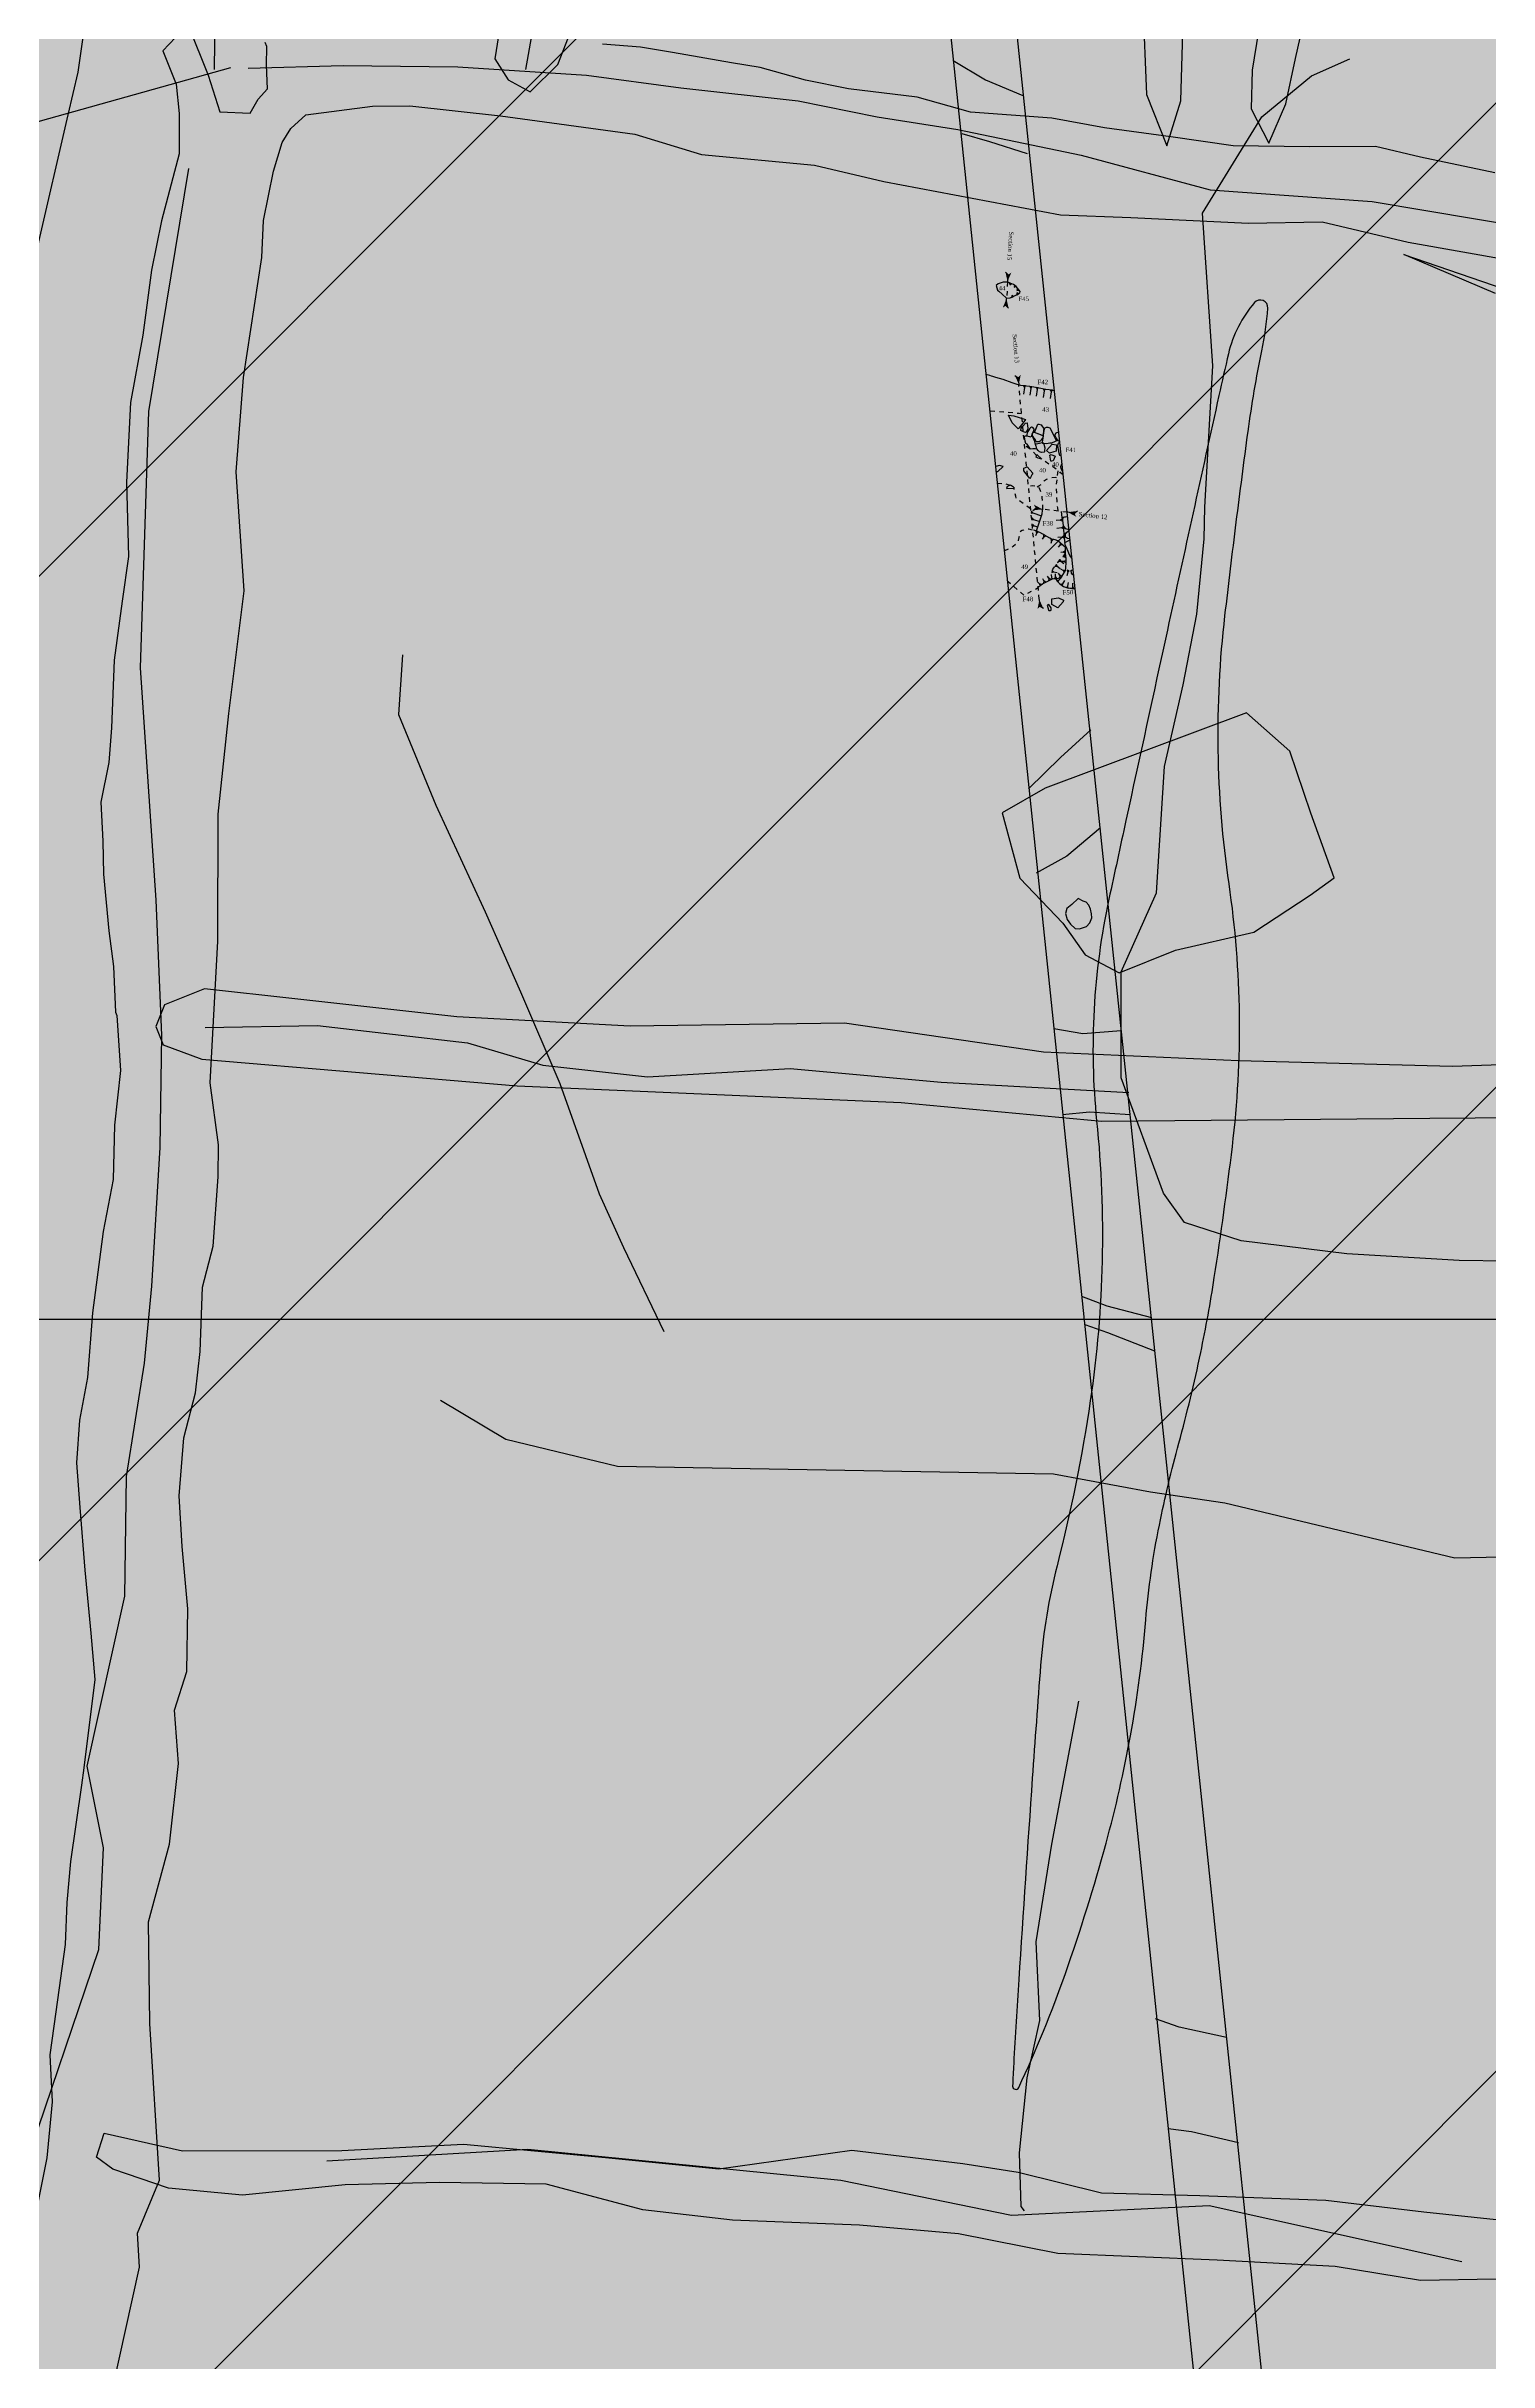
# Model space of a CAD drawing. Header units: feet. Extents: x 442639 to 445151, y 513727 to 516000.
# Drawn here: x 443510.7 to 443543.1, y 514976.6 to 515028.6 of the extents above; entities that cross this region are included whole.
import ezdxf

# ---------------------------------------------------------------- set-up
doc = ezdxf.new("R2010")
doc.units = ezdxf.units.FT
doc.header["$MEASUREMENT"] = 0
doc.linetypes.add('DASHDOT', pattern=[1, 0.5, -0.25, 0, -0.25])
doc.linetypes.add('DASHED', pattern=[0.75, 0.5, -0.25])
doc.layers.get('0').update_dxf_attribs({"linetype": 'CONTINUOUS'})
for name, color, linetype in [('AI', 14, 'CONTINUOUS'), ('CM1', 8, 'CONTINUOUS'), ('CROPMARKS', 5, 'CONTINUOUS'), ('FEATURES', 7, 'CONTINUOUS'), ('FW_AREA97', 8, 'CONTINUOUS'), ('GEOAREA', 4, 'CONTINUOUS'), ('OSGrid', 8, 'CONTINUOUS'), ('PHASE3A', 7, 'CONTINUOUS'), ('TRENCH', 1, 'CONTINUOUS')]:
    doc.layers.add(name, color=color, linetype=linetype)
doc.styles.get("Standard").update_dxf_attribs({"font": 'times.ttf', "height": 2})

# ---------------------------------------------------------------- blocks, each defined once
blk = doc.blocks.new('A$CD1F4')
blk.add_lwpolyline([(0.76, 0.49), (0.56, 0.26), (0.01, 0.26)])
for points in [[(0.01, 0.26), (0.76, 0.49), (0.56, 0.26)], [(0.01, 0.26), (0.56, 0.26), (0.76, 0.01)]]:
    blk.add_solid(points)

msp = doc.modelspace()

# ---------------------------------------------------------------- hatches: boundary and pattern name
at = {"layer": 'FW_AREA97', "ltscale": 100}
h = msp.add_hatch(dxfattribs=at)
h.set_pattern_fill('ANSI31', color=8, scale=125, style=0)
h.paths.add_polyline_path([(443587.976, 515216.422), (443587.008, 515217.521), (443572.596, 515207.835), (443554.939, 515197.486), (443537.909, 515187.539), (443512.937, 515172.36), (443493.964, 515160.977), (443460.41, 515139.802), (443431.975, 515122.345), (443414.896, 515111.466), (443405.384, 515106.045), (443399.1, 515103.478), (443393.603, 515101.232), (443388.405, 515100.389), (443382.732, 515099.191), (443382.074, 515096.91), (443382.397, 515095.15), (443383.543, 515088.919), (443383.564, 515083.883), (443382.192, 515078.123), (443381.034, 515073.431), (443384.221, 515057.626), (443318.708, 515029.564), (443254.002, 515002.669), (443234.433, 514993.639), (443208.082, 514982), (443180.76, 514970.831), (443151.714, 514959.132), (443125.983, 514948.738), (443135.654, 514903.446), (443139.613, 514884.672), (443178.623, 514701.908), (443209.061, 514703.713), (443226.823, 514704.523), (443230.584, 514708.161), (443242.217, 514710.213), (443252.61, 514710.952), (443261.806, 514711.15), (443272.893, 514709.467), (443279.945, 514710.574), (443284.828, 514712.057), (443293.882, 514712.385), (443306.489, 514711.397), (443312.899, 514711.584), (443321.46, 514712.019), (443331.486, 514712.646), (443343.241, 514714.157), (443419.665, 514722.594), (443437.929, 514724.52), (443451.344, 514726.381), (443463.086, 514728.088), (443474.139, 514729.712), (443483.152, 514730.814), (443493.31, 514731.457), (443499.823, 514717.34), (443505.96, 514717.727), (443516.897, 514718.8), (443528.375, 514721.107), (443537.759, 514722.358), (443555.617, 514723.33), (443565.188, 514722.572), (443571.898, 514721.985), (443575.656, 514722.203), (443577.304, 514722.298), (443621.209, 514712.311), (443656.081, 514706.29), (443682.603, 514701.884), (443707.118, 514697.606), (443718.23, 514696.192), (443714.653, 514598.287), (443713.04, 514556.317), (443712.419, 514504.673), (443712.312, 514456.317), (443712.227, 514418.293), (443716.388, 514403.701), (443727.177, 514401.071), (443733.588, 514379.739), (443741.521, 514358.019), (443744.908, 514351.825), (443767.696, 514356.857), (443784.606, 514360.77), (443804.504, 514365.451), (443826.874, 514370.795), (443845.143, 514375.041), (443861.878, 514378.9), (443915.081, 514200), (443906.52, 514038.617), (443920.995, 514037.304), (443931.512, 514036.691), (443947.55, 514036.813), (443967.072, 514036.932), (443981.751, 514037.935), (444001.138, 514037.546), (444024.018, 514034.044), (444038.941, 514033.828), (444056.89, 514033.622), (444074.802, 514033.059), (444089.091, 514031.854), (444101.609, 514031.789), (444113.954, 514032.79), (444123.013, 514034.107), (444123.494, 514029.367), (444179.611, 514028.124), (444375.796, 514023.777), (444377.951, 514033.209), (444378.25, 514062.755), (444378.087, 514070.071), (444377.953, 514077.668), (444378.361, 514088.652), (444378.861, 514096.498), (444379.901, 514103.877), (444382.107, 514122.088), (444382.784, 514132.456), (444385.055, 514147.012), (444387.527, 514164.561), (444389.714, 514186.923), (444391.965, 514209.43), (444393.185, 514220.453), (444393.626, 514228.981), (444395.344, 514261.938), (444396.717, 514283.83), (444397.381, 514301.942), (444396.774, 514312.786), (444397.089, 514320.184), (444397.475, 514332.254), (444395.478, 514362.221), (444394.144, 514387.128), (444391.229, 514408.389), (444396.915, 514413.69), (444401.219, 514435.021), (444402.766, 514457.906), (444405.466, 514495.243), (444410.112, 514529.546), (444417.166, 514561.61), (444433.174, 514600.373), (444445.84, 514629.849), (444455.106, 514659.044), (444464.293, 514692.274), (444472.216, 514718.602), (444475.441, 514733.881), (444488.391, 514761.65), (444498.755, 514784.171), (444527.77, 514804.406), (444584.336, 514844.969), (444588.423, 514851.988), (444592.663, 514859.269), (444594.769, 514862.503), (444596.977, 514866.392), (444598.721, 514870.607), (444611.206, 514897.781), (444621.234, 514922.335), (444629.071, 514942.418), (444635.483, 514956.791), (444636.385, 514966.775), (444638.564, 514973.326), (444644.322, 514984.918), (444649.1, 514996.077), (444581.108, 515024.078), (444596.393, 515068.324), (444336.753, 515100), (444319.507, 515100.56), (444303.713, 515101.475), (444281.566, 515103.673), (444245.735, 515107.228), (444205.939, 515110.682), (444194.374, 515112.263), (444162.318, 515117.023), (444139.128, 515119.15), (444119.952, 515119.969), (444093.765, 515121.632), (444085.455, 515122.109), (444057.939, 515138.013), (444004.897, 515142.766), (444002.009, 515131.644), (444000, 515122.425), (443999.067, 515110.465), (443998.885, 515097.84), (443997.843, 515086.907), (443992.669, 515065.269), (443985.83, 515030.168), (443974.504, 514977.22), (443969.906, 514974.092), (443965.16, 514973.735), (443962.387, 514975.357), (443950.053, 514978.687), (443943.973, 514976.446), (443795.152, 514953.041), (443786.899, 514952.359), (443728.658, 514937.257), (443713.615, 514985.752), (443699.924, 514992.359), (443696.242, 515002.999), (443692.278, 515017.761), (443687.475, 515027.814), (443679.879, 515041.356), (443672.688, 515053.239), (443666.544, 515059.216), (443649.375, 515102.318), (443639.181, 515121.193), (443626.884, 515153.736), (443593.807, 515207.041)])
at = {"layer": 'GEOAREA', "ltscale": 100}
h = msp.add_hatch(color=256, dxfattribs=at)
h.paths.add_polyline_path([(443360, 514713.431), (443420, 514713.431), (443420, 514513.431), (443360, 514513.431)])
h.paths.add_polyline_path([(443161.3, 514956.171), (443259.237, 514712.967), (443265.024, 514715.528), (443265.355, 514714.687), (443282.203, 514714.855), (443293.914, 514714.206), (443300.25, 514713.294), (443301.92, 514714.039), (443221.12, 514915.562), (443333.235, 514960.739), (443427.48, 514725.701), (443429.235, 514726.393), (443429.597, 514725.694), (443440.808, 514730.091), (443442.157, 514728.53), (443447.236, 514730.424), (443448.237, 514728.596), (443453.829, 514728.858), (443486.116, 514741.69), (443389.252, 514983.375), (443400.106, 514987.696), (443388.716, 515022.127), (443384.684, 515039.803), (443386.193, 515044.842), (443385.554, 515046.683)])
h.paths.add_polyline_path([(443475.554, 514974.961), (443494.039, 514982.203), (443528.273, 514895.272), (443598.675, 514934.877), (443568.374, 515011.261), (443605.436, 515025.952), (443633.219, 514955.519), (443668.453, 514975.098), (443649.945, 515021.852), (443668.436, 515029.354), (443616.214, 515161.697), (443614.21, 515161.114), (443596.593, 515194.878), (443509.505, 515160.604), (443523.975, 515123.285), (443505.549, 515116.001), (443512.86, 515097.393), (443383.099, 515046.255), (443405.13, 514990.403), (443460.79, 515012.209)])
h.paths.add_polyline_path([(443790.652, 515270.828), (443603.972, 515197.597), (443614.29, 515171.164), (443628.267, 515143.04), (443775.083, 515200.378), (443868.78, 514960.66), (443876.506, 514963.635), (443877.714, 514961.959), (443906.757, 514973.289)])
h.paths.add_polyline_path([(443689.638, 514984.394), (443668.531, 514973.806), (443650.779, 514962.249), (443637.27, 514954.507), (443740.908, 514697.977), (443746.029, 514696.624), (443750.91, 514696.614), (443761.746, 514694.836), (443779.888, 514693.638), (443790.716, 514690.545), (443806.2, 514690.188), (443808.447, 514691.115)])
h.paths.add_polyline_path([(443584.518, 514924.294), (443566.738, 514914.939), (443551.462, 514904.702), (443532.463, 514893.523), (443602.452, 514721.254), (443620.617, 514717.014), (443626.38, 514714.975), (443645.648, 514712.103), (443666.275, 514707.459), (443671.591, 514709.515)])
at = {"layer": 'TRENCH', "ltscale": 100}
h = msp.add_hatch(color=256, dxfattribs=at)
h.paths.add_polyline_path([(443444.348, 515139.572), (443443.373, 515141.012), (443407.547, 515121.493), (443408.202, 515120.085)])
h.paths.add_polyline_path([(443483.252, 515162), (443484.901, 515162.649), (443466.734, 515198.214), (443465.416, 515197.545)])
h.paths.add_polyline_path([(443517.75, 515184.372), (443518.62, 515182.716), (443550.313, 515203.13), (443548.717, 515204.451)])
h.paths.add_polyline_path([(443679.504, 515139.262), (443681.179, 515139.75), (443643.747, 515232.77), (443642.153, 515232.133)], flags=17)
h.paths.add_polyline_path([(443560.104, 515195.095), (443558.689, 515195.42), (443539.705, 515085.728), (443541.124, 515085.449)])
h.paths.add_polyline_path([(443441.823, 515053.496), (443442.367, 515054.811), (443429.876, 515059.598), (443429.55, 515058.144)])
h.paths.add_polyline_path([(443454.402, 515012.917), (443453.081, 515013.418), (443457.193, 515024.46), (443458.551, 515023.946)])
h.paths.add_polyline_path([(443526.59, 515085.07), (443525.15, 515084.894), (443540.607, 514936.243), (443542.135, 514936.489)])
h.paths.add_polyline_path([(443457.832, 514965.49), (443457.319, 514966.917), (443420.536, 514952.894), (443421.036, 514951.477)])
h.paths.add_polyline_path([(443586.695, 515064.09), (443587.928, 515064.659), (443598.832, 515036.686), (443597.516, 515036.256)])
h.paths.add_polyline_path([(443642.329, 515065.428), (443642.185, 515063.906), (443602.508, 515066.574), (443602.619, 515068.047)], flags=17)
h.paths.add_polyline_path([(443629.648, 515090.047), (443628.268, 515090.169), (443629.104, 515100.325), (443630.546, 515100.227)], flags=17)
h.paths.add_polyline_path([(443641.901, 515046.461), (443640.78, 515027.021), (443642.257, 515026.956), (443643.407, 515046.529)], flags=17)
h.paths.add_polyline_path([(443613.368, 514921.596), (443614.818, 514922.262), (443652.746, 514829.498), (443651.105, 514829.188)])
h.paths.add_polyline_path([(443748.705, 514887.436), (443747.537, 514886.424), (443800.31, 514826.507), (443801.532, 514827.653)])
h.paths.add_polyline_path([(443778.329, 515074.969), (443776.546, 515074.414), (443773.702, 515090.476), (443775.699, 515091.08)], flags=17)
h.paths.add_polyline_path([(443871.281, 515019.199), (443870.522, 515017.464), (443849.048, 515029.417), (443850.465, 515031.68)], flags=17)
h.paths.add_polyline_path([(443847.133, 515072.648), (443845.192, 515072.037), (443842.709, 515082.193), (443845.17, 515082.528)], flags=17)
h.paths.add_polyline_path([(444045.314, 514982.301), (444049.127, 514979.066), (444045.892, 514975.254), (444042.079, 514978.488)])
h.paths.add_polyline_path([(444115.961, 514979.57), (444120.01, 514982.504), (444122.944, 514978.455), (444118.895, 514975.521)])
h.paths.add_polyline_path([(444190.813, 514982.443), (444195.114, 514984.993), (444197.664, 514980.692), (444193.363, 514978.142)])
h.paths.add_polyline_path([(444048.71, 515084.197), (444052.382, 515087.59), (444055.775, 515083.918), (444052.103, 515080.525)])
h.paths.add_polyline_path([(444124.079, 515073.634), (444128.312, 515076.296), (444130.974, 515072.064), (444126.742, 515069.401)])
h.paths.add_polyline_path([(444049.717, 515169.782), (444054.693, 515170.271), (444055.183, 515165.295), (444050.207, 515164.806)])
h.paths.add_polyline_path([(444115.388, 515183.688), (444119.415, 515186.651), (444122.379, 515182.624), (444118.352, 515179.661)])
h.paths.add_polyline_path([(444185.165, 515149.894), (444188.835, 515153.29), (444192.231, 515149.62), (444188.561, 515146.224)])
edge = h.paths.add_edge_path()
edge.add_line((443661.107, 515245.617), (443660.644, 515247.337))
edge.add_line((443660.644, 515247.337), (443648.085, 515241.695))
edge.add_line((443648.085, 515241.695), (443637.362, 515236.494))
edge.add_line((443637.362, 515236.494), (443624.812, 515229.893))
edge.add_line((443624.812, 515229.893), (443612.498, 515223.264))
edge.add_line((443612.498, 515223.264), (443598.3, 515215.38))
edge.add_line((443598.3, 515215.38), (443599.54, 515213.854))
edge.add_line((443599.54, 515213.854), (443610.28, 515220.162))
edge.add_line((443610.28, 515220.162), (443621.443, 515226.208))
edge.add_line((443621.443, 515226.208), (443632.096, 515231.881))
edge.add_line((443632.096, 515231.881), (443644.21, 515237.875))
edge.add_line((443644.21, 515237.875), (443661.107, 515245.617))
edge.add_line((443876.086, 514893.121), (443976.086, 514893.121))

# ---------------------------------------------------------------- linework, layer by layer
at = {"layer": 'AI', "color": 17}
for points in [[(443578.688, 515126.035, 0.000001), (443578.899, 515127.366, 0.000001)], [(443552.427, 515034.275, 0.000016), (443552.14, 515033.001, 0.00001), (443551.691, 515031, 0.010292)]]:
    msp.add_lwpolyline(points, format="xyb", dxfattribs=at)
for points in [[(443533.98, 515044.46), (443534.313, 515040.298), (443534.72, 515036.597), (443534.92, 515032.23), (443535.299, 515029.511), (443535.377, 515027.492), (443535.839, 515026.339), (443536.147, 515027.348), (443536.221, 515029.903), (443536.188, 515032.567), (443535.972, 515035.308), (443535.853, 515037.592), (443536.368, 515039.374), (443536.376, 515041.666), (443536.224, 515043.548), (443535.033, 515044.257), (443534.527, 515044.334)], [(443538.39, 515030.256), (443537.893, 515028.912), (443537.749, 515028.034), (443537.732, 515027.164), (443538.127, 515026.394), (443538.505, 515027.28), (443538.723, 515028.296), (443538.949, 515029.293), (443538.602, 515029.888)], [(443537.628, 515013.608), (443533.103, 515011.92), (443532.141, 515011.361), (443532.533, 515009.9), (443533.502, 515008.886), (443534.001, 515008.179), (443534.768, 515007.775), (443536.032, 515008.283), (443537.791, 515008.687), (443539.055, 515009.518), (443539.59, 515009.906), (443539.071, 515011.36), (443538.6, 515012.747)]]:
    msp.add_lwpolyline(points, close=True, dxfattribs=at)
for points in [[(443510.483, 515024.085), (443511.16, 515027.035), (443511.384, 515027.988), (443511.707, 515030.257)], [(443513.711, 515028.92), (443513.287, 515028.469), (443513.287, 515028.469), (443513.585, 515027.724), (443513.656, 515027.062), (443513.652, 515026.153), (443513.258, 515024.655), (443513.031, 515023.549), (443512.838, 515022.089), (443512.559, 515020.573), (443512.474, 515018.789), (443512.515, 515017.12), (443512.378, 515016.115), (443512.196, 515014.789), (443512.133, 515013.273), (443512.077, 515012.494), (443511.895, 515011.6), (443511.94, 515010.732), (443511.959, 515009.984), (443512.078, 515008.714), (443512.183, 515007.913), (443512.224, 515006.893), (443512.254, 515006.818), (443512.34, 515005.578), (443512.202, 515004.356), (443512.173, 515003.134), (443511.95, 515001.965), (443511.708, 515000.14), (443511.597, 514998.691), (443511.418, 514997.734), (443511.348, 514996.776), (443511.426, 514995.771), (443511.535, 514994.367), (443511.669, 514992.951), (443511.763, 514991.908), (443511.517, 514989.931), (443511.458, 514989.539), (443511.216, 514987.822), (443511.131, 514986.902), (443511.098, 514985.96), (443510.882, 514984.448), (443510.748, 514983.487), (443510.804, 514982.429), (443510.682, 514981.17), (443510.481, 514980.161)], [(443513.864, 515029.024), (443514.304, 515027.926), (443514.568, 515027.103), (443515.25, 515027.073), (443515.429, 515027.382), (443515.637, 515027.617), (443515.618, 515028.15), (443515.626, 515028.563), (443515.588, 515028.656)], [(443520.878, 515029.138), (443520.745, 515028.286), (443521.04, 515027.821), (443521.538, 515027.546), (443522.155, 515028.161), (443522.518, 515029.084)], [(443543.203, 515025.733), (443541.531, 515026.079), (443540.525, 515026.324), (443539.039, 515026.313), (443537.322, 515026.338), (443535.925, 515026.535), (443534.439, 515026.74), (443533.251, 515026.955), (443531.426, 515027.089), (443530.23, 515027.431), (443528.688, 515027.613), (443527.723, 515027.81), (443526.703, 515028.093), (443526.055, 515028.201), (443524.732, 515028.428), (443524.013, 515028.551), (443523.164, 515028.621)], [(443512.147, 514975.945), (443512.765, 514978.72), (443512.72, 514979.48), (443513.215, 514980.672), (443512.994, 514984.191), (443512.967, 514986.471), (443513.436, 514988.214), (443513.64, 514990.024), (443513.551, 514991.22), (443513.83, 514992.088), (443513.848, 514993.499), (443513.721, 514994.896), (443513.653, 514996.036), (443513.761, 514997.332), (443514.025, 514998.345), (443514.129, 514999.273), (443514.177, 515000.718), (443514.415, 515001.634), (443514.527, 515003.191), (443514.541, 515003.91), (443514.351, 515005.303), (443514.525, 515008.484), (443514.528, 515011.337), (443514.77, 515013.594), (443515.115, 515016.346), (443514.932, 515019.017), (443515.099, 515021.136), (443515.512, 515023.829), (443515.545, 515024.663), (443515.772, 515025.77), (443515.969, 515026.41), (443516.166, 515026.727), (443516.498, 515027.033), (443517.999, 515027.223), (443518.837, 515027.234), (443520.87, 515027.011), (443523.887, 515026.599), (443525.388, 515026.141), (443527.925, 515025.904), (443529.478, 515025.532), (443533.449, 515024.788), (443535.028, 515024.729), (443537.673, 515024.599), (443539.323, 515024.633), (443541.256, 515024.175), (443543.58, 515023.766)], [(443543.217, 515023.02), (443541.159, 515023.899), (443544.665, 515022.695)], [(443546.148, 515005.803), (443542.248, 515005.668), (443537.443, 515005.797), (443533.067, 515005.99), (443528.593, 515006.64), (443523.781, 515006.572), (443519.893, 515006.787), (443516.254, 515007.188), (443514.22, 515007.411), (443513.326, 515007.053), (443513.133, 515006.565), (443513.297, 515006.155), (443514.161, 515005.832), (443521.249, 515005.234), (443529.868, 515004.86), (443534.378, 515004.441), (443541.738, 515004.513), (443548.871, 515004.56)], [(443543.228, 514978.449), (443541.533, 514978.419), (443539.615, 514978.731), (443536.963, 514978.88), (443533.384, 514979.024), (443531.153, 514979.47), (443528.936, 514979.663), (443526.083, 514979.774), (443524.068, 514980.004), (443521.893, 514980.581), (443519.502, 514980.618), (443517.382, 514980.569), (443515.077, 514980.337), (443513.416, 514980.493), (443512.164, 514980.921), (443511.799, 514981.185), (443511.97, 514981.729), (443513.728, 514981.331), (443517.311, 514981.34), (443520.042, 514981.482), (443523.23, 514981.181), (443525.774, 514980.925), (443528.761, 514981.343), (443531.256, 514981.046), (443532.5, 514980.852), (443534.37, 514980.391), (443536.579, 514980.325), (443539.406, 514980.225), (443541.607, 514979.961), (443543.231, 514979.79)]]:
    msp.add_lwpolyline(points, dxfattribs=at)
msp.add_lwpolyline([(443537.219, 515021.669, 0.003373), (443537.005, 515020.733, 0.0006), (443535.847, 515015.462, 0.000216), (443534.916, 515011.189, 0.000525), (443534.535, 515009.43, 0.078528), (443534.259, 515004.45, -0.062176), (443534.116, 514998.166, -0.025931), (443533.37, 514994.465, 0.043334), (443533.001, 514992.234, 0.002101), (443532.814, 514989.693, 0.001182), (443532.512, 514985.173, 0.001271), (443532.396, 514983.287, 0.004779), (443532.371, 514982.785, 0.818107), (443532.509, 514982.751, 0.025263), (443533.557, 514985.312, 0.017649), (443534.471, 514988.237, 0.02187), (443535.019, 514990.649, 0.024262), (443535.363, 514993.248, -0.029582), (443535.667, 514995.378, -0.016284), (443536.105, 514997.215, 0.014697), (443536.596, 514999.248, 0.013723), (443536.902, 515000.931, 0.007903), (443537.307, 515003.873, 0.066861), (443537.233, 515009.769, -0.065479), (443537.141, 515015.787, -0.002301), (443537.395, 515017.89, -0.002374), (443537.66, 515019.925, -0.017663), (443537.97, 515021.737, 0.033705), (443538.103, 515022.693, 0.721367), (443537.804, 515022.816, 0.120844)], format="xyb", close=True, dxfattribs=at)
at = {"layer": 'CM1', "ltscale": 100, "flags": 128}
for points in [[(443518.668, 515014.91), (443518.583, 515013.571), (443519.422, 515011.533), (443520.525, 515009.145), (443521.319, 515007.348), (443522.201, 515005.288), (443523.085, 515002.811), (443523.636, 515001.605), (443524.54, 514999.721)], [(443523.495, 514996.691), (443520.992, 514997.299), (443519.52, 514998.173)], [(443569.491, 514992.158), (443566.211, 514992.601), (443564.713, 514992.849), (443562.959, 514993.015), (443560.217, 514993.421), (443558.267, 514993.704), (443556.737, 514993.725), (443554.981, 514993.75), (443552.346, 514993.673), (443550.845, 514993.694), (443547.739, 514994.389), (443545.732, 514994.7), (443545.477, 514994.704), (443542.303, 514994.635), (443537.137, 514995.869), (443535.469, 514996.119), (443533.293, 514996.517), (443523.495, 514996.691)]]:
    msp.add_lwpolyline(points, dxfattribs=at)
at = {"layer": 'CROPMARKS', "ltscale": 100, "flags": 128}
for points in [[(443515.204, 515054.386), (443515.341, 515050.893), (443514.596, 515040.912), (443514.439, 515028.05)], [(443525.155, 515053.223), (443524.076, 515050.411), (443523.868, 515045.626), (443522.988, 515041.475), (443522.523, 515038.592), (443522.285, 515035.763), (443522.395, 515033.495), (443521.432, 515028.05)], [(443543.473, 515001.304), (443542.397, 515001.319), (443539.878, 515001.467), (443537.502, 515001.756), (443536.233, 515002.17), (443535.761, 515002.828), (443534.806, 515005.419), (443534.811, 515007.799), (443535.601, 515009.572), (443535.782, 515012.402), (443536.204, 515014.238), (443536.509, 515015.82), (443536.675, 515017.517), (443536.685, 515018.225), (443536.871, 515021.395), (443536.635, 515024.826), (443537.969, 515026.988), (443539.086, 515027.908), (443539.942, 515028.292)], [(443439.331, 515018.12), (443442.418, 515018.342), (443447.045, 515019.042), (443449.71, 515019.231), (443452.457, 515019.193), (443456.199, 515019.367), (443459.771, 515019.544), (443463.26, 515019.892), (443469.123, 515019.838), (443473.663, 515020.398), (443478.148, 515021.071), (443481.757, 515021.899), (443485.127, 515021.852), (443487.794, 515022.154), (443491.43, 515022.868), (443493.957, 515023.315), (443495.973, 515023.655), (443502.311, 515025.124), (443507.565, 515026.07), (443514.816, 515028.093)], [(443515.206, 515028.08), (443517.338, 515028.143), (443519.915, 515028.107), (443522.802, 515027.925), (443524.923, 515027.64), (443527.553, 515027.348), (443529.332, 515026.984), (443531.141, 515026.703), (443533.909, 515026.126), (443536.81, 515025.348), (443540.445, 515025.088), (443545.13, 515024.298), (443550.644, 515023.654), (443551.86, 515023.524), (443554.689, 515023.201), (443556.329, 515023.037), (443558.676, 515022.749)], [(443511.954, 514988.129), (443511.588, 514989.966), (443512.435, 514993.778), (443512.472, 514996.469), (443512.876, 514999.013), (443513.042, 515000.738), (443513.227, 515003.852), (443513.263, 515006.372), (443513.135, 515009.405), (443512.783, 515014.622), (443512.977, 515020.37), (443513.875, 515025.824)], [(443511.954, 514988.129), (443511.588, 514989.966), (443512.435, 514993.778), (443512.472, 514996.469), (443512.876, 514999.013), (443513.042, 515000.738), (443513.227, 515003.852), (443513.263, 515006.372), (443513.135, 515009.405), (443512.783, 515014.622), (443512.977, 515020.37), (443513.875, 515025.824)], [(443514.242, 515006.542), (443516.764, 515006.592), (443520.129, 515006.205), (443521.822, 515005.7), (443524.169, 515005.44), (443527.373, 515005.622), (443530.768, 515005.32), (443534.985, 515005.084)], [(443523.495, 514996.691), (443520.992, 514997.299), (443519.52, 514998.173)], [(443533.852, 514991.426), (443533.248, 514988.212), (443532.891, 514986.025), (443532.976, 514984.259), (443532.69, 514982.971), (443532.521, 514981.288), (443532.558, 514980.084), (443532.632, 514979.984)], [(443509.136, 514965.526), (443509.61, 514968.884), (443509.841, 514973.184), (443510.402, 514976.915), (443510.195, 514980.973), (443511.85, 514985.847), (443511.954, 514988.129)], [(443516.973, 514981.109), (443521.487, 514981.366), (443528.515, 514980.673), (443532.35, 514979.887), (443536.784, 514980.104), (443542.464, 514978.843)]]:
    msp.add_lwpolyline(points, dxfattribs=at)
at = {"layer": 'FEATURES', "linetype": 'Continuous'}
for points in [[(443531.038, 515028.25), (443531.761, 515027.819), (443532.598, 515027.464)], [(443531.234, 515026.611), (443531.855, 515026.432), (443532.7, 515026.166)], [(443532.763, 515016.343), (443532.763, 515016.343)], [(443532.727, 515011.901), (443533.445, 515012.606), (443534.131, 515013.226)], [(443534.346, 515011.025), (443533.593, 515010.391), (443532.902, 515010.01)], [(443533.301, 515006.523), (443533.947, 515006.414), (443534.812, 515006.477)], [(443533.494, 515004.593), (443534.102, 515004.655), (443535.012, 515004.593)], [(443535.498, 515000.027), (443534.492, 515000.287), (443533.923, 515000.506)], [(443533.996, 514999.881), (443534.502, 514999.699), (443535.555, 514999.288)], [(443537.174, 514983.872), (443536.112, 514984.105), (443535.58, 514984.29)], [(443535.864, 514981.832), (443536.391, 514981.766), (443537.444, 514981.521)]]:
    msp.add_lwpolyline(points, dxfattribs=at)
for points in [[(443532.263, 515023.275), (443532.162, 515023.277), (443532.044, 515023.24), (443532.002, 515023.201), (443532.002, 515023.201), (443532.002, 515023.201), (443532.029, 515023.099), (443532.066, 515023.071), (443532.138, 515023.01), (443532.138, 515023.01), (443532.233, 515022.918), (443532.317, 515022.925), (443532.384, 515022.951), (443532.459, 515022.991), (443532.537, 515023.038), (443532.539, 515023.064), (443532.451, 515023.175), (443532.392, 515023.226), (443532.392, 515023.226), (443532.315, 515023.25)], [(443533.846, 515009.44), (443533.703, 515009.309), (443533.588, 515009.219), (443533.559, 515009.103), (443533.597, 515008.968), (443533.669, 515008.862), (443533.78, 515008.771), (443533.873, 515008.763), (443534.034, 515008.811), (443534.104, 515008.898), (443534.151, 515009.007), (443534.147, 515009.095), (443534.119, 515009.204), (443534.083, 515009.294), (443534.026, 515009.362), (443533.959, 515009.38)]]:
    msp.add_lwpolyline(points, close=True, dxfattribs=at)
at = {"layer": 'FEATURES', "linetype": 'DASHDOT', "ltscale": 0.1, "flags": 128}
for points in [[(443532.255, 515023.276), (443532.24, 515022.926)], [(443532.971, 515016.157), (443532.511, 515020.971)], [(443533.598, 515018.113), (443533.047, 515018.176)]]:
    msp.add_lwpolyline(points, dxfattribs=at)
at = {"layer": 'FEATURES'}
for points in [[(443532.307, 515023.214), (443532.34, 515023.242), (443532.3, 515023.257)], [(443532.405, 515023.165), (443532.446, 515023.178), (443532.414, 515023.207)], [(443532.469, 515023.091), (443532.512, 515023.097), (443532.485, 515023.131)], [(443532.349, 515022.935), (443532.389, 515022.953), (443532.354, 515022.978)], [(443532.466, 515022.994), (443532.504, 515023.015), (443532.467, 515023.037)], [(443532.636, 515020.912), (443532.663, 515020.947), (443532.62, 515020.952)], [(443532.778, 515020.892), (443532.805, 515020.926), (443532.762, 515020.932)], [(443532.921, 515020.869), (443532.948, 515020.903), (443532.905, 515020.909)], [(443533.079, 515020.836), (443533.105, 515020.87), (443533.062, 515020.876)], [(443533.238, 515020.815), (443533.265, 515020.849), (443533.222, 515020.855)], [(443532.664, 515020.196), (443532.605, 515020.114), (443532.569, 515020.075), (443532.513, 515019.998), (443532.5, 515019.987), (443532.4, 515020.08), (443532.365, 515020.122), (443532.28, 515020.291), (443532.396, 515020.275)], [(443532.66, 515019.901), (443532.617, 515019.915), (443532.56, 515019.948), (443532.562, 515020), (443532.602, 515020.045), (443532.665, 515020.112), (443532.699, 515020.122), (443532.707, 515020.044), (443532.711, 515020.005), (443532.709, 515019.964), (443532.678, 515019.918)], [(443532.692, 515019.823), (443532.751, 515019.809), (443532.768, 515019.804), (443532.804, 515019.821), (443532.81, 515019.868), (443532.851, 515019.942), (443532.857, 515019.975), (443532.824, 515020.012), (443532.799, 515020.021), (443532.773, 515020.009), (443532.753, 515019.985), (443532.728, 515019.95), (443532.716, 515019.926), (443532.697, 515019.89), (443532.691, 515019.858)], [(443533.065, 515019.899), (443533.058, 515019.83), (443532.866, 515019.902), (443532.936, 515020.088), (443532.958, 515020.091), (443533.01, 515020.074), (443533.077, 515019.975)], [(443533.354, 515019.713), (443533.331, 515019.701), (443533.246, 515019.665), (443533.208, 515019.66), (443533.133, 515019.649), (443533.059, 515019.654), (443533.041, 515019.676), (443533.051, 515019.738), (443533.062, 515019.817), (443533.069, 515019.873), (443533.073, 515019.924), (443533.074, 515019.971), (443533.09, 515019.999), (443533.134, 515020.022), (443533.161, 515020.024), (443533.208, 515020.005)], [(443532.879, 515019.936), (443532.868, 515019.934), (443532.854, 515019.925), (443532.846, 515019.915), (443532.838, 515019.899), (443532.824, 515019.893), (443532.81, 515019.866), (443532.808, 515019.851), (443532.817, 515019.822), (443532.837, 515019.798), (443532.856, 515019.775), (443532.869, 515019.759), (443532.877, 515019.736), (443532.888, 515019.712), (443532.9, 515019.7), (443532.919, 515019.696), (443532.94, 515019.697), (443532.967, 515019.702), (443532.992, 515019.711), (443533.006, 515019.725), (443533.02, 515019.74), (443533.031, 515019.759), (443533.042, 515019.771), (443533.057, 515019.786), (443533.061, 515019.813), (443533.063, 515019.828), (443533.04, 515019.836), (443532.986, 515019.857), (443532.924, 515019.88), (443532.884, 515019.896), (443532.869, 515019.901)], [(443533.352, 515019.485), (443533.299, 515019.471), (443533.202, 515019.439), (443533.134, 515019.501), (443533.263, 515019.641), (443533.357, 515019.621)], [(443532.755, 515018.866), (443532.625, 515019.044), (443532.622, 515019.079), (443532.624, 515019.101), (443532.695, 515019.133), (443532.823, 515018.992), (443532.811, 515018.965), (443532.77, 515018.895)], [(443533.029, 515019.306), (443532.949, 515019.323), (443532.901, 515019.349), (443532.915, 515019.404)], [(443533.282, 515019.263), (443533.254, 515019.255), (443533.229, 515019.259), (443533.207, 515019.396), (443533.239, 515019.408), (443533.329, 515019.372)], [(443532.415, 515018.651), (443532.392, 515018.674), (443532.35, 515018.704), (443532.33, 515018.716), (443532.253, 515018.689), (443532.235, 515018.646)], [(443532.827, 515018.102), (443532.797, 515018.133), (443532.785, 515018.091)], [(443532.842, 515017.952), (443532.812, 515017.983), (443532.8, 515017.942)], [(443533.447, 515017.934), (443533.496, 515017.912), (443533.491, 515017.966)], [(443532.857, 515017.807), (443532.827, 515017.838), (443532.815, 515017.796)], [(443532.906, 515017.638), (443532.947, 515017.673), (443532.896, 515017.691)], [(443533.065, 515017.555), (443533.113, 515017.581), (443533.067, 515017.609)], [(443533.246, 515017.462), (443533.284, 515017.5), (443533.232, 515017.514)], [(443533.43, 515017.369), (443533.482, 515017.384), (443533.443, 515017.421)], [(443533.475, 515017.759), (443533.524, 515017.737), (443533.519, 515017.791)], [(443533.492, 515017.555), (443533.541, 515017.533), (443533.536, 515017.587)], [(443533.37, 515016.898), (443533.354, 515016.938), (443533.327, 515016.904)], [(443533.456, 515017.01), (443533.44, 515017.05), (443533.413, 515017.016)], [(443533.545, 515017.109), (443533.529, 515017.149), (443533.502, 515017.115)], [(443533.511, 515017.216), (443533.56, 515017.194), (443533.555, 515017.247)], [(443533.525, 515017.004), (443533.571, 515016.977), (443533.572, 515017.031)], [(443532.973, 515016.505), (443532.983, 515016.452), (443533.024, 515016.487)], [(443533.07, 515016.572), (443533.067, 515016.518), (443533.115, 515016.542)], [(443533.183, 515016.629), (443533.18, 515016.575), (443533.228, 515016.599)], [(443533.292, 515016.773), (443533.259, 515016.801), (443533.251, 515016.758)], [(443533.336, 515016.67), (443533.311, 515016.622), (443533.365, 515016.625)], [(443533.41, 515016.588), (443533.368, 515016.579), (443533.397, 515016.546)], [(443533.431, 515016.697), (443533.428, 515016.643), (443533.476, 515016.668)], [(443533.497, 515016.507), (443533.457, 515016.49), (443533.492, 515016.464)], [(443533.506, 515016.805), (443533.532, 515016.758), (443533.56, 515016.805)], [(443533.611, 515016.452), (443533.58, 515016.42), (443533.622, 515016.41)], [(443533.611, 515016.768), (443533.642, 515016.798), (443533.6, 515016.81)], [(443533.725, 515016.438), (443533.702, 515016.402), (443533.745, 515016.4)], [(443533.239, 515015.913), (443533.241, 515015.968), (443533.183, 515016.037), (443533.151, 515016.029), (443533.175, 515015.918), (443533.18, 515015.913), (443533.188, 515015.909), (443533.202, 515015.907), (443533.221, 515015.909)], [(443533.251, 515016.167), (443533.399, 515016.187), (443533.517, 515016.135), (443533.504, 515016.101), (443533.388, 515015.963), (443533.256, 515016.042)]]:
    msp.add_lwpolyline(points, close=True, dxfattribs=at)
for points in [[(443533.305, 515020.838), (443533.249, 515020.852), (443533.192, 515020.862), (443533.12, 515020.867), (443533.007, 515020.889), (443532.85, 515020.919), (443532.799, 515020.926), (443532.749, 515020.934), (443532.687, 515020.945), (443532.63, 515020.95), (443532.554, 515020.958), (443532.475, 515020.979), (443532.363, 515021.018), (443532.158, 515021.094), (443531.997, 515021.138), (443531.927, 515021.157), (443531.899, 515021.165), (443531.857, 515021.178), (443531.767, 515021.206)], [(443532.636, 515020.913), (443532.615, 515020.76)], [(443532.778, 515020.892), (443532.757, 515020.74)], [(443532.921, 515020.869), (443532.9, 515020.717)], [(443533.079, 515020.836), (443533.057, 515020.684)], [(443533.238, 515020.815), (443533.217, 515020.663)], [(443532.908, 515019.531), (443532.877, 515019.538), (443532.829, 515019.537), (443532.774, 515019.524), (443532.732, 515019.597), (443532.697, 515019.638), (443532.672, 515019.652), (443532.656, 515019.71), (443532.64, 515019.805), (443532.645, 515019.825), (443532.679, 515019.828), (443532.698, 515019.823)], [(443532.81, 515019.811), (443532.803, 515019.82)], [(443533.07, 515019.65), (443533.081, 515019.612), (443533.092, 515019.56), (443533.091, 515019.501), (443533.091, 515019.469), (443533.079, 515019.458), (443533.019, 515019.452), (443532.974, 515019.466), (443532.944, 515019.496), (443532.915, 515019.535), (443532.893, 515019.621), (443532.897, 515019.648), (443532.941, 515019.655), (443533.041, 515019.676), (443533.059, 515019.654), (443533.07, 515019.649)], [(443533.422, 515019.703), (443533.392, 515019.718), (443533.347, 515019.785), (443533.317, 515019.842), (443533.349, 515019.894), (443533.399, 515019.916)], [(443533.458, 515019.375), (443533.434, 515019.384), (443533.418, 515019.436), (443533.402, 515019.519), (443533.39, 515019.599), (443533.395, 515019.641), (443533.406, 515019.661), (443533.424, 515019.684)], [(443532.005, 515019.026), (443532.043, 515019.024), (443532.16, 515019.14), (443532.079, 515019.164), (443531.993, 515019.141)], [(443533.477, 515019.206), (443533.475, 515019.207), (443533.449, 515019.128), (443533.454, 515019.094), (443533.498, 515019.012)], [(443532.827, 515018.102), (443533.021, 515018.029)], [(443532.842, 515017.952), (443532.981, 515017.907)], [(443532.889, 515017.692), (443532.914, 515017.717), (443532.949, 515017.81), (443533.036, 515018.074), (443533.042, 515018.148), (443533.041, 515018.166), (443533.047, 515018.176)], [(443533.447, 515017.934), (443533.353, 515017.925)], [(443533.497, 515017.936), (443533.481, 515017.997), (443533.471, 515018.126)], [(443533.641, 515017.716), (443533.569, 515017.739), (443533.517, 515017.804), (443533.506, 515017.873), (443533.497, 515017.936), (443533.509, 515018.003), (443533.523, 515018.004), (443533.544, 515018.007), (443533.557, 515018.008), (443533.608, 515018.018)], [(443532.946, 515016.421), (443533.014, 515016.479), (443533.045, 515016.507), (443533.28, 515016.626), (443533.341, 515016.62), (443533.402, 515016.632), (443533.438, 515016.647), (443533.474, 515016.669), (443533.56, 515016.804), (443533.565, 515016.846), (443533.573, 515017), (443533.573, 515017.072), (443533.56, 515017.189), (443533.556, 515017.238), (443533.556, 515017.286), (443533.556, 515017.318), (443533.386, 515017.47), (443533.329, 515017.491), (443533.296, 515017.499), (443533.247, 515017.507), (443533.206, 515017.528), (443532.981, 515017.657), (443532.94, 515017.674), (443532.869, 515017.701), (443532.843, 515017.706)], [(443532.857, 515017.807), (443532.94, 515017.786)], [(443532.906, 515017.638), (443532.886, 515017.585)], [(443533.065, 515017.555), (443533.035, 515017.507)], [(443533.246, 515017.462), (443533.231, 515017.408)], [(443533.475, 515017.759), (443533.368, 515017.749)], [(443533.492, 515017.555), (443533.386, 515017.545)], [(443533.43, 515017.369), (443533.392, 515017.328)], [(443533.551, 515017.432), (443533.547, 515017.46), (443533.517, 515017.804)], [(443533.712, 515017.075), (443533.657, 515017.139), (443533.598, 515017.281), (443533.579, 515017.322), (443533.56, 515017.361), (443533.545, 515017.433), (443533.666, 515017.492)], [(443533.561, 515017.36), (443533.554, 515017.32)], [(443533.664, 515017.513), (443533.607, 515017.525), (443533.58, 515017.534), (443533.562, 515017.552), (443533.562, 515017.644), (443533.599, 515017.67), (443533.644, 515017.695)], [(443533.37, 515016.898), (443533.438, 515016.847)], [(443533.511, 515017.216), (443533.455, 515017.21)], [(443533.456, 515017.01), (443533.524, 515016.959)], [(443533.525, 515017.004), (443533.469, 515017.005)], [(443533.545, 515017.109), (443533.571, 515017.086)], [(443532.973, 515016.505), (443532.933, 515016.551)], [(443533.07, 515016.572), (443533.048, 515016.616)], [(443533.184, 515016.629), (443533.159, 515016.68)], [(443533.292, 515016.773), (443533.376, 515016.759)], [(443533.333, 515016.621), (443533.375, 515016.566), (443533.435, 515016.507), (443533.514, 515016.447), (443533.584, 515016.42), (443533.617, 515016.413), (443533.655, 515016.409), (443533.689, 515016.406), (443533.719, 515016.403), (443533.748, 515016.401), (443533.781, 515016.403)], [(443533.336, 515016.67), (443533.334, 515016.726)], [(443533.431, 515016.697), (443533.405, 515016.747)], [(443533.41, 515016.587), (443533.472, 515016.646)], [(443533.506, 515016.805), (443533.458, 515016.834)], [(443533.497, 515016.506), (443533.547, 515016.576)], [(443533.611, 515016.768), (443533.59, 515016.685)], [(443533.611, 515016.451), (443533.629, 515016.535)], [(443533.754, 515016.689), (443533.724, 515016.709), (443533.709, 515016.725), (443533.698, 515016.743), (443533.695, 515016.76), (443533.688, 515016.783), (443533.684, 515016.796), (443533.689, 515016.81), (443533.702, 515016.815), (443533.723, 515016.822), (443533.739, 515016.828)], [(443533.725, 515016.438), (443533.727, 515016.523)]]:
    msp.add_lwpolyline(points, dxfattribs=at)
at = {"layer": 'FEATURES', "linetype": 'DASHED', "ltscale": 0.1, "flags": 128}
for points in [[(443532.573, 515020.323), (443532.522, 515020.328), (443532.001, 515020.368), (443531.867, 515020.379)], [(443533.505, 515018.953), (443533.451, 515018.998), (443533.418, 515019.029), (443533.027, 515019.306)], [(443533.397, 515018.142), (443533.39, 515018.208), (443533.372, 515018.301), (443533.37, 515018.361), (443533.358, 515018.74), (443533.394, 515019.041)], [(443532.324, 515018.714), (443532.191, 515018.752), (443532.151, 515018.752), (443532.033, 515018.754), (443532.033, 515018.754)], [(443532.77, 515018.19), (443532.456, 515018.415), (443532.443, 515018.471), (443532.414, 515018.597), (443532.407, 515018.621), (443532.396, 515018.65)], [(443533.049, 515018.176), (443533.053, 515018.24), (443533.05, 515018.293), (443533.043, 515018.38), (443533.036, 515018.438), (443533.028, 515018.512), (443533.011, 515018.566), (443532.976, 515018.649), (443532.931, 515018.682), (443532.875, 515018.697), (443532.823, 515018.702), (443532.777, 515018.697), (443532.729, 515018.692)], [(443532.925, 515018.683), (443532.962, 515018.705), (443533.02, 515018.742), (443533.036, 515018.765), (443533.064, 515018.799), (443533.087, 515018.824), (443533.133, 515018.855), (443533.184, 515018.871), (443533.254, 515018.891), (443533.324, 515018.898), (443533.376, 515018.891)], [(443532.822, 515017.709), (443532.735, 515017.729), (443532.653, 515017.724), (443532.617, 515017.712), (443532.584, 515017.7), (443532.551, 515017.677), (443532.527, 515017.636), (443532.519, 515017.591), (443532.514, 515017.545), (443532.499, 515017.475), (443532.481, 515017.439), (443532.446, 515017.396), (443532.382, 515017.339), (443532.323, 515017.309), (443532.272, 515017.284), (443532.192, 515017.244)], [(443533.263, 515016.617), (443533.253, 515016.652), (443533.247, 515016.709), (443533.259, 515016.799), (443533.273, 515016.832), (443533.348, 515016.932), (443533.388, 515016.987), (443533.44, 515017.05), (443533.499, 515017.11), (443533.56, 515017.186)], [(443532.249, 515016.579), (443532.282, 515016.547), (443532.626, 515016.246), (443532.946, 515016.421)]]:
    msp.add_lwpolyline(points, dxfattribs=at)
at = {"layer": 'FEATURES', "linetype": 'DASHED', "ltscale": 0.1}
msp.add_lwpolyline([(443532.911, 515019.388), (443532.761, 515019.532), (443532.646, 515019.615)], dxfattribs=at)
at = {"layer": 'FEATURES', "flags": 128}
msp.add_lwpolyline([(443532.908, 515019.531), (443532.91, 515019.554), (443532.906, 515019.572), (443532.901, 515019.59), (443532.896, 515019.609), (443532.887, 515019.633), (443532.882, 515019.664), (443532.872, 515019.696), (443532.858, 515019.73), (443532.842, 515019.769), (443532.826, 515019.801), (443532.81, 515019.811), (443532.81, 515019.811)], dxfattribs=at)
at = {"layer": 'OSGrid', "ltscale": 100}
msp.add_lwpolyline([(443000, 514000), (443000, 515000), (445000, 515000)], dxfattribs=at)
at = {"layer": 'TRENCH', "linetype": 'Continuous'}
msp.add_lwpolyline([(443526.59, 515085.07), (443525.15, 515084.894), (443540.607, 514936.243), (443542.135, 514936.489)], close=True, dxfattribs=at)

# ---------------------------------------------------------------- block references
at = {"layer": 'PHASE3A', "xscale": 0.2764614202575494, "yscale": 0.2764614202575494, "zscale": 0.2764614202575494}
for p, rotation in [((443532.328, 515023.282), 85.01329939003219), ((443532.164, 515022.911), 265.3503295017721), ((443532.583, 515020.991), 96.9982864460488), ((443533.055, 515018.249), 169.9492554647989), ((443533.596, 515018.043), 349.9492554647989), ((443532.902, 515016.144), 276.9982864460488)]:
    msp.add_blockref('A$CD1F4', p, dxfattribs=dict(at, rotation=rotation))

# ---------------------------------------------------------------- texts
at = {"layer": 'FEATURES', "ltscale": 100}
for s, rotation, p in [('Section 15', 266.2464, (443532.295, 515024.416)), ('Section 13', 274.9697, (443532.368, 515022.104)), ('Section 12', 353.5277, (443533.852, 515018.023))]:
    msp.add_text(s, height=0.1, rotation=rotation, dxfattribs=at).set_placement(p)
for s, p in [('44', (443532.057, 515023.09)), ('F45', (443532.5, 515022.851)), ('F50', (443533.495, 515016.265))]:
    msp.add_text(s, height=0.1, dxfattribs=at).set_placement(p)
at = {"layer": 'FEATURES'}
for s, p in [('F42', (443532.931, 515020.984)), ('43', (443533.038, 515020.368)), ('40', (443532.313, 515019.38)), ('F41', (443533.56, 515019.462)), ('40', (443532.966, 515019.006)), ('40', (443533.257, 515019.136)), ('39', (443533.11, 515018.458)), ('F38', (443533.045, 515017.813)), ('49', (443532.566, 515016.837)), ('F48', (443532.596, 515016.114))]:
    msp.add_text(s, height=0.1, dxfattribs=at).set_placement(p)

doc.saveas('drawing.dxf')
